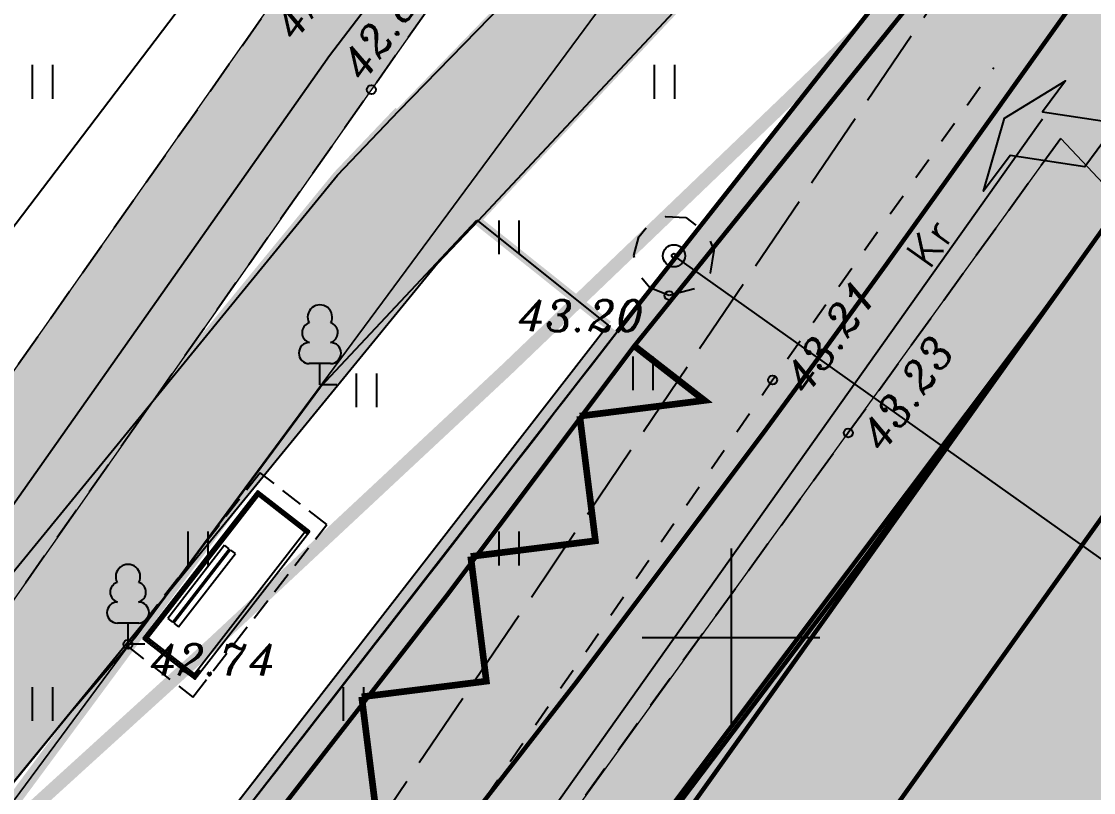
# Model space of a CAD drawing. Header units: metres. Extents: x 751 to 535790, y 161 to 6579518.
# Drawn here: x 535384.03 to 535408.16, y 6578846.51 to 6578863.86 of the extents above; entities that cross this region are included whole.
import ezdxf
from ezdxf.enums import TextEntityAlignment as Align

# ---------------------------------------------------------------- set-up
doc = ezdxf.new("R2010")
doc.units = ezdxf.units.M
for name, pattern in [('08136_Kogujatee$0$911', [2, 1, 1]), ('08136_Kogujatee$0$921', [4, 1, -3]), ('08136_Kogujatee$0$924', [4, 1, -3]), ('08136_Kogujatee$0$DASHED', [0.75, 0.5, -0.25]), ('08136_Kogujatee$0$DOT', [0.25, 0, -0.25]), ('13132-geo$0$ASFBET', [2.5, 1.5, -1]), ('13132-geo$0$KATASTRIPIIR', [0.02, 0.01, 0.01]), ('13132-geo$0$KRUUSKILL', [2, 1, -1]), ('13132-geo$0$LIIKLUSM', [0.02, 0.01, 0.01]), ('13132-geo$0$TEERADA', [4.5, 3.5, -1]), ('CENTERX2', [4, 2.5, -0.5, 0.5, -0.5])]:
    doc.linetypes.add(name, pattern=pattern)
doc.layers.get('0').update_dxf_attribs({"lineweight": 9})
for name, color, linetype, lineweight in [('-GEODEESIA', 7, 'Continuous', 9), ('-KOGUJATEE', 7, 'Continuous', 9), ('DP_KR-olemasolev', 36, 'Continuous', 9), ('DP_KV-raudtee', 44, 'CENTERX2', 9), ('DP_T-autoliiklus-LIKV', 254, 'Continuous', 9)]:
    doc.layers.add(name, color=color, linetype=linetype, lineweight=lineweight)
for name, color, linetype in [('08136_Kogujatee$0$K-T_bussipavoljon', 1, 'Continuous'), ('08136_Kogujatee$0$K-T_kate_sõidutee', 254, 'Continuous'), ('08136_Kogujatee$0$K-T_KM', 7, 'Continuous'), ('08136_Kogujatee$0$K-T_tee', 250, 'Continuous'), ('08136_Kogujatee$0$K-T_tee äärekivi', 250, 'Continuous'), ('13132-geo$0$HALJASTUS', 7, 'Continuous'), ('13132-geo$0$korgus', 7, 'Continuous'), ('13132-geo$0$LIIKLUS', 7, 'Continuous'), ('13132-geo$0$PIIR', 7, 'Continuous'), ('13132-geo$0$PUU', 7, 'Continuous'), ('13132-geo$0$SITRASS', 7, 'Continuous'), ('13132-geo$0$TEE', 7, 'Continuous'), ('13132-geo$0$vork', 7, 'Continuous'), ('SITRASS', 202, 'Continuous')]:
    doc.layers.add(name, color=color, linetype=linetype)
doc.layers.add('08136_Kogujatee$0$K-T_kate_kõnnitee', color=7, linetype='Continuous', true_color=0xffffcc)
doc.layers.add('DP_T-kergliiklus_olemasolev', color=7, linetype='Continuous', lineweight=9, true_color=0xffffcc)
doc.styles.add('13132-geo$0$italic', font='italic.shx')
doc.styles.add('13132-geo$0$romans', font='romans.shx', dxfattribs={"height": 0.7})
doc.linetypes.add('13132-geo$0$SI_KBL', pattern='A,8,-2,4,[132,mkm.shx,S=0.5,R=0,X=0,Y=0],4,-2', length=20)
doc.linetypes.add('SI_KBL', pattern='A,8,-2,4,[132,mkm.shx,S=0.5,R=0,X=0,Y=0],4,-2', length=20)

# ---------------------------------------------------------------- blocks, each defined once
blk = doc.blocks.new('13132-geo$0$VKORIS')
at = {"color": 0, "linetype": 'Continuous'}
for p, q in [((-1.423576730799099e-13, 4.000355117866842), (-1.423576730799099e-13, -4.000355117867127)), ((-4.000355117866984, 0), (4.000355117866984, 0))]:
    blk.add_line(p, q, dxfattribs=at)
blk = doc.blocks.new('13132-geo$0$LEHTP1')
at = {"color": 0, "linetype": 'Continuous'}
for p, q in [((0.4799999999999969, 0.9500000000000028), (-0.4799999999999969, 0.9500000000000028)), ((0, 0), (0, 0.9500000000000028)), ((0.759999999999998, 0), (0, 0))]:
    blk.add_line(p, q, dxfattribs=at)
for centre, radius, start, end in [((-1.159043897149495e-09, 3.040000000704437), 0.5539404293070371, 332.5798988982388, 207.4201001198836), ((-0.3401035476007657, 2.345156728438894), 0.4651468350642171, 109.021735500605, 253.1415399157752), ((0.3401687613242368, 2.345155491845819), 0.4651267432251846, 286.850816263692, 70.98590916530911), ((-0.4749867724854871, 1.424986772487407), 0.4750132276980434, 90.00160104940193, 269.3952966062637), ((0.4749867724854872, 1.424986772487407), 0.4750132276980431, 270.6047033937363, 89.99839895059807)]:
    blk.add_arc(centre, radius, start, end, dxfattribs=at)
blk = doc.blocks.new('13132-geo$0$LIIKLP')
at = {"color": 0, "linetype": 'Continuous'}
for radius in [0.5, 0.1]:
    blk.add_circle((0, 0), radius, dxfattribs=at)
blk = doc.blocks.new('13132-geo$0$HEIN')
at = {"color": 0, "linetype": 'Continuous'}
for p, q in [((-0.4550559781346237, 0.7611157096907846), (-0.4550559781346237, -0.7611157096907846)), ((0.4550559781346237, 0.7611157096907846), (0.4550559781346237, -0.7611157096907846))]:
    blk.add_line(p, q, dxfattribs=at)
blk = doc.blocks.new('13132-geo')
at = {"layer": '13132-geo$0$korgus', "linetype": 'Continuous', "ltscale": 0.5}
for centre in [(535391.906, 6578862.324), (535398.606, 6578857.691), (535400.935, 6578855.792), (535402.639, 6578854.601), (535386.429, 6578849.845)]:
    blk.add_circle(centre, 0.1, dxfattribs=at)
at = {"layer": '13132-geo$0$LIIKLUS', "linetype": '13132-geo$0$LIIKLUSM', "ltscale": 0.5}
blk.add_line((535398.716, 6578858.586), (535414.7130845948, 6578847.23036027), dxfattribs=at)
at = {"layer": '13132-geo$0$PIIR', "linetype": '13132-geo$0$KATASTRIPIIR', "lineweight": 0, "ltscale": 0.5, "flags": 128}
for points in [[(532578.52, 6577255.16), (532598.8200000001, 6577218.16), (533150.96, 6577538.17), (533539.46, 6577764.43), (533548.1, 6577769.46), (533555.02, 6577773.48), (533732.64, 6577876.68), (533814.89, 6577924.47), (533901.36, 6577974.71), (533987.84, 6578024.95), (534071.05, 6578073.3), (534072.04, 6578071.640000001), (534161.67, 6578123.42), (534245.29, 6578171.73), (534320.1, 6578214.95), (534326.95, 6578219.28), (534536.11, 6578340.71), (534541.46, 6578331.5), (534643.93, 6578390.96), (534799.24, 6578480.5), (534813.04, 6578456.16), (534900.8200000001, 6578505.94), (534945.38, 6578531.21), (534938.38, 6578544.41), (534981.47, 6578570.2), (535035.47, 6578600.49), (535064.34, 6578616.68), (535051.6, 6578638.9), (535116.8200000001, 6578675.75), (535203.59, 6578724.99), (535237.09, 6578745.4), (535262.28, 6578761.78), (535283.29, 6578776.02), (535306.5700000001, 6578793.07), (535332.9400000001, 6578813.49), (535351.11, 6578828.43), (535360.61, 6578814.9), (535433.13, 6578912.93), (535467.5700000001, 6578969.34), (535479, 6578983.11), (535513.98, 6579029.28), (535561.29, 6579092.49), (535630.21, 6579219.02), (535646.75, 6579264.23), (535656.62, 6579295.65), (535665.43, 6579327.15), (535677.58, 6579380.08), (535683, 6579412.43), (535693.2, 6579488.29), (535694.29, 6579496.41), (535651.63, 6579503.54), (535649.85, 6579493.9), (535649.27, 6579490.810000001), (535648.1, 6579477.82), (535641.8, 6579442.63), (535640.7, 6579431.48), (535638.52, 6579422.03), (535636.76, 6579414.4), (535632.03, 6579397.27), (535617.71, 6579332.52), (535608.21, 6579299.92), (535600.93, 6579275.88), (535598.75, 6579273.66), (535591.43, 6579262.16), (535585.25, 6579238.95), (535579.76, 6579218.36), (535567.03, 6579221.08), (535554.91, 6579180.93), (535561.04, 6579179.24), (535539.9, 6579139.71), (535522.83, 6579112.38), (535517.33, 6579115.59), (535509.41, 6579101.97), (535501.84, 6579088.75), (535486.83, 6579062.810000001), (535471.08, 6579035.5), (535454.4400000001, 6579010.96), (535446.09, 6579012.38), (535435.31, 6578993.75), (535416.12, 6578985.34), (535404.56, 6578937.92), (535379.09, 6578914.82), (535348.48, 6578883.94), (535342.36, 6578877.8), (535316.31, 6578855.51), (535236.86, 6578794.12), (535233.29, 6578791.43), (535207.5, 6578777.140000001), (535178.14, 6578760.87), (535156.25, 6578748.73), (535125.02, 6578731.4), (535102.13, 6578716.600000001), (535075.38, 6578701.36), (535028.34, 6578676.42), (535009.5700000001, 6578709.560000001), (535008.99, 6578709.23), (534938.5, 6578670.350000001), (534890.85, 6578643.32), (534875.77, 6578634.78), (534880, 6578627.36), (534684.5, 6578515.96), (534693.24, 6578500.93), (534632.5, 6578466.07), (534631.63, 6578459.560000001), (534515.83, 6578383.58), (534472.35, 6578358.66), (533785.18, 6577967.75), (533782.43, 6577966.18), (533556.42, 6577820.95), (533536.52, 6577809.47), (533532.1900000001, 6577806.97), (533173.58, 6577599.97), (533168.38, 6577596.97), (532991.84, 6577495.07), (532599.52, 6577267.350000001)], [(535731.43, 6579485.3), (535729.49, 6579479.78), (535708.24, 6579419.48), (535683, 6579412.43), (535677.58, 6579380.08), (535690.47, 6579363.76), (535630.21, 6579219.02), (535561.29, 6579092.49), (535513.98, 6579029.28), (535479, 6578983.11), (535467.5700000001, 6578969.34), (535433.13, 6578912.93), (535360.61, 6578814.9), (535242.98, 6578647.68), (535186.55, 6578567.350000001), (535185.17, 6578569.600000001), (535150.18, 6578519.58), (535154.25, 6578516.72), (535131.12, 6578483.04), (535080.35, 6578410.97), (534998.62, 6578298.33), (534986.47, 6578281.58), (534978.42, 6578287.45), (534848.14, 6578103.61), (534789.63, 6578021.05), (534799.84, 6578013.86), (534769.95, 6577971.77), (534659.8, 6577815.18), (534626.79, 6577769.36), (534540.6900000001, 6577650.32), (534455.0700000001, 6577532.32), (534418.45, 6577480.94), (534364.53, 6577405.28), (534277.65, 6577286.41), (534268.81, 6577274.32), (534188.6900000001, 6577165.4), (534141.75, 6577101.29), (534144.74, 6577100.84), (533888.67, 6576751.100000001), (533556.3, 6576293.640000001), (533520.05, 6576242.25), (533373.27, 6576040.57), (533365.58, 6576045.03), (533149.23, 6575741.41), (533155.72, 6575736.74), (533124.9, 6575691.640000001), (533122.81, 6575694.07), (533093.97, 6575667.4), (533075.67, 6575632.08), (533063.31, 6575612.9), (533112.93, 6575576.93), (533162.02, 6575646.640000001), (533163.13, 6575648.22), (533432.11, 6576030.36), (533574.97, 6576227.98), (533825.9400000001, 6576575.42), (533935.08, 6576727.75), (534036.84, 6576863.94), (534154.72, 6577026.810000001), (534192.15, 6577082.140000001), (534292.89, 6577221.5), (534382.11, 6577346.2), (534467.77, 6577464.59), (534565.66, 6577599.04), (534664.54, 6577736.42), (534757.77, 6577867.18), (534907.8200000001, 6578081.65), (534930.58, 6578065.73), (534962, 6578110.82), (534938.8, 6578126.12), (535035.14, 6578263.93), (535157.31, 6578434.68), (535215.25, 6578513.17), (535260.27, 6578577.19), (535258.03, 6578579.15), (535269.48, 6578595.71), (535386.38, 6578763.49), (535408.54, 6578738.69), (535436.4, 6578767.66), (535447.75, 6578820.57), (535458.1900000001, 6578850.100000001), (535467.46, 6578866.850000001), (535558.87, 6579005.600000001), (535618.47, 6579097.33), (535654.98, 6579166.51), (535675.34, 6579177.59), (535675.45, 6579194.38), (535688.75, 6579232.54), (535704.53, 6579267.76), (535715.83, 6579299.46), (535748.6, 6579391.34), (535756.45, 6579411.93), (535774.73, 6579465.34), (535777.54, 6579473.54)]]:
    blk.add_lwpolyline(points, close=True, dxfattribs=at)
at = {"layer": '13132-geo$0$SITRASS', "linetype": '13132-geo$0$SI_KBL', "ltscale": 0.5, "flags": 128}
for points in [[(535395.0538215046, 6578873.977270178), (535374.718302809, 6578847.225168774), (535351.5837836977, 6578815.211133853), (535336.2806935566, 6578794.640328963), (535311.0055780031, 6578758.271609868), (535288.0783975992, 6578724.957486355), (535253.3895776015, 6578675.129106629), (535219.1246598336, 6578626.140134887), (535193.7292934253, 6578590.131088927)], [(535171.7504357918, 6578550.345786586), (535177.912, 6578558.411), (535251.161, 6578662.242), (535294.203, 6578724.962), (535317.456, 6578758.326), (535342.11, 6578793.774), (535390.965, 6578863.093), (535397.4164704181, 6578871.567738983)], [(535407.010953886, 6578861.661908781), (535406.910989749, 6578861.521116106), (535394.3944638472, 6578843.88657143), (535382.3932339083, 6578826.959286356), (535375.4527635823, 6578817.170013061), (535365.2591740516, 6578802.791857501), (535351.379243937, 6578783.21259449), (535336.5678780867, 6578762.301744798), (535324.6021892712, 6578745.349317504), (535311.1967672012, 6578726.353077038), (535301.540927056, 6578712.666322452), (535285.8321828021, 6578690.399803775), (535276.1763624059, 6578676.713035258), (535260.4981759806, 6578654.424995583), (535253.5965065148, 6578644.608328196), (535237.4964092833, 6578621.70010501), (535228.3144521733, 6578608.596988448), (535216.8370057857, 6578592.218092745), (535203.0640755033, 6578572.563414131), (535191.586635097, 6578556.184514238), (535182.404682772, 6578543.081394322), (535181.3886722432, 6578541.630303204)]]:
    blk.add_lwpolyline(points, dxfattribs=at)
at = {"layer": '13132-geo$0$TEE', "linetype": '13132-geo$0$ASFBET', "ltscale": 0.5, "flags": 128}
for points in [[(535395.8834247107, 6578873.131205072), (535389.593, 6578864.156), (535379.959, 6578850.446), (535374.703, 6578842.819), (535369.21, 6578835.093), (535363.557, 6578826.702), (535362.774, 6578825.276), (535362.296, 6578823.993), (535361.683, 6578821.689), (535361.674, 6578820.744), (535361.729, 6578820.513), (535361.823, 6578820.209), (535363.182, 6578816.563), (535363.385, 6578815.788), (535363.471, 6578814.85), (535363.301, 6578814.145), (535363.149, 6578813.837), (535356.602, 6578804.268), (535350.099, 6578794.948), (535348.701, 6578792.019), (535348.638, 6578790.435), (535348.917, 6578788.998), (535349.202, 6578788.168), (535350.18, 6578786.858), (535350.944, 6578786.279), (535352.355, 6578785.375)], [(535353.555, 6578787.114), (535352.146, 6578788.14), (535351.09, 6578789.335), (535350.841, 6578790.284), (535350.906, 6578791.671), (535351.517, 6578792.878), (535358.263, 6578802.956), (535365.215, 6578812.845), (535365.825, 6578814.174), (535366.1410000001, 6578815.22), (535365.937, 6578816.769), (535364.49, 6578820.298), (535364.326, 6578821.648), (535364.838, 6578823.406), (535371.582, 6578833.275), (535376.89, 6578840.867), (535382.449, 6578848.851), (535391.906, 6578862.324), (535397.9891610278, 6578870.983684416)], [(535407.4203494043, 6578861.226896728), (535402.639, 6578854.601), (535392.5, 6578840.616), (535387.152, 6578833.178), (535374.446, 6578815.907), (535353.555, 6578787.114)], [(535398.606, 6578857.691), (535398.1721159029, 6578857.866753804), (535397.9035583055, 6578858.194766702), (535397.8142874051, 6578858.592276709), (535397.9216559611, 6578859.012781617), (535398.1639586911, 6578859.299004484), (535398.5318519109, 6578859.468731263), (535398.9805758909, 6578859.44804675), (535399.4663604965, 6578859.086084119), (535399.6098248684, 6578858.705172587), (535399.5278568575, 6578858.193554534), (535399.250392482, 6578857.85967385), (535398.606, 6578857.691)]]:
    blk.add_lwpolyline(points, dxfattribs=at)
at = {"layer": '13132-geo$0$TEE', "linetype": '13132-geo$0$TEERADA', "ltscale": 0.5, "flags": 128}
blk.add_lwpolyline([(535383.748, 6578831.747), (535389.887, 6578842.61), (535404.5542577772, 6578864.272324312)], dxfattribs=at)
at = {"layer": '13132-geo$0$TEE', "linetype": '13132-geo$0$KRUUSKILL', "ltscale": 0.5, "flags": 128}
blk.add_lwpolyline([(535352.146, 6578788.14), (535373.043, 6578816.556), (535383.748, 6578831.747), (535391.167, 6578841.585), (535400.935, 6578855.792), (535405.916785953, 6578862.824540559)], dxfattribs=at)
at = {"layer": '13132-geo$0$HALJASTUS', "ltscale": 0.5, "xscale": 0.5, "yscale": 0.5, "zscale": 0.5}
for p in [(535384.500000001, 6578862.499999999), (535398.5000000013, 6578862.5), (535395.0000000013, 6578858.999999998), (535398.0147569301, 6578855.940784088), (535391.793241398, 6578855.558602256), (535388.0000000017, 6578852), (535395.0000000013, 6578851.999999997), (535384.5000000013, 6578848.499999998), (535391.500000001, 6578848.499999999)]:
    blk.add_blockref('13132-geo$0$HEIN', p, dxfattribs=at)
at = {"layer": '13132-geo$0$LIIKLUS', "ltscale": 0.5, "xscale": 0.5, "yscale": 0.5, "zscale": 0.5}
blk.add_blockref('13132-geo$0$LIIKLP', (535398.716, 6578858.586), dxfattribs=at)
at = {"layer": '13132-geo$0$PUU', "linetype": 'Continuous', "ltscale": 0.5, "xscale": 0.5, "yscale": 0.5, "zscale": 0.5}
for p in [(535390.748, 6578855.684), (535386.429, 6578849.845)]:
    blk.add_blockref('13132-geo$0$LEHTP1', p, dxfattribs=at)
at = {"layer": '13132-geo$0$vork', "ltscale": 0.5, "xscale": 0.5, "yscale": 0.5, "zscale": 0.5}
blk.add_blockref('13132-geo$0$VKORIS', (535400, 6578850), dxfattribs=at)
at = {"layer": '13132-geo$0$korgus', "linetype": 'Continuous', "ltscale": 0.5, "style": '13132-geo$0$italic'}
for s, rotation, p in [(' 42.83', 54.97465561024951, (535389.3502470743, 6578863.394106316)), (' 42.88', 54.91314287729134, (535390.8842343997, 6578862.476776049)), (' 43.21', 54.68659995228377, (535400.8580328083, 6578855.426076552)), (' 43.23', 54.73913164657095, (535402.5720674588, 6578854.136701667))]:
    blk.add_text(s, height=0.7, rotation=rotation, dxfattribs=at).set_placement(p, align=Align.TOP_LEFT)
for s, p in [(' 43.20', (535394.71268649, 6578857.589447883)), (' 42.74', (535386.429, 6578849.845))]:
    blk.add_text(s, height=0.7, dxfattribs=at).set_placement(p, align=Align.TOP_LEFT)
at = {"layer": '13132-geo$0$TEE', "linetype": 'Continuous', "ltscale": 0.5, "style": '13132-geo$0$romans'}
blk.add_text('Kr', height=0.7, rotation=54.18520178729167, dxfattribs=at).set_placement((535404.4780252654, 6578858.870282928), align=Align.MIDDLE_CENTER)
blk = doc.blocks.new('08136_Kogujatee$0$t952')
at = {"layer": '08136_Kogujatee$0$K-T_KM'}
blk.add_hatch(color=256, dxfattribs=at).paths.add_polyline_path([(0.148118811005574, 0), (-0.1518811890264402, 0), (-0.1518811890118883, 4.19999999999709), (1.348118811017216, 5.000000000014552), (1.348118811017216, 5.999999999970896), (1.948118811037588, 4.400000000037835), (1.348118811031767, 2.900000000052387), (1.348118811031767, 3.776000000027125), (0.148118811005574, 3.136000000013155)])
at = {"layer": '08136_Kogujatee$0$K-T_KM', "flags": 128}
blk.add_lwpolyline([(0.148118811005574, 0), (-0.1518811890264402, 0), (-0.1518811890118883, 4.19999999999709), (1.348118811017216, 5.000000000014552), (1.348118811017216, 5.999999999970896), (1.948118811037588, 4.400000000037835), (1.348118811031767, 2.900000000052387), (1.348118811031767, 3.776000000027125), (0.148118811005574, 3.136000000013155), (0.148118811005574, 0)], close=True, dxfattribs=at)
blk = doc.blocks.new('08136_Kogujatee$0$A$C43B3112B')
at = {"layer": '08136_Kogujatee$0$K-T_KM', "color": 2, "const_width": 0.15}
for points in [[(0.07499997778359102, 0.1060466142007499), (0.07499997778359102, 2.10604661420075), (2.074999977776315, 0.1060466142007499)], [(2.074999977776315, 0.1060466142007499), (2.074999977776315, 0.1060466142007499), (4.074999977783591, 2.106046614193474), (6.074999977776315, 0.1060466141934739)], [(6.074999977776315, 0.1060466141934739), (6.074999977776315, 0.1060466141934739), (8.074999977783591, 2.106046614193474), (10.07499997776904, 0.1060466141934739)], [(10.07499997776176, 0.106046614186198), (12.07499997775449, 2.106046614186198), (14.07499997776176, 0.106046614186198), (16.07499997776904, 2.106046614186198), (18.07499997775449, 0.106046614186198), (20.07499997776176, 2.106046614193474), (20.07499997776176, 0.1060466141934739)]]:
    blk.add_lwpolyline(points, dxfattribs=at)
blk = doc.blocks.new('*X158')
at = {"color": 0}
for p, q in [((60195.09725150993, 52073.26876280124), (60195.13299959498, 52073.30451088629)), ((60195.13299959499, 52073.3045108863), (60195.17299959501, 52073.34451088632))]:
    blk.add_line(p, q, dxfattribs=at)
blk = doc.blocks.new('*X159')
at = {"color": 0}
for p, q in [((60195.09299959497, 52073.31754389487), (60195.12421850133, 52073.34876280124)), ((60195.09299959497, 52073.32638272964), (60195.11537966657, 52073.34876280124)), ((60195.09299959497, 52073.3352215644), (60195.10654083181, 52073.34876280124)), ((60195.09299959497, 52073.34406039916), (60195.09770199704, 52073.34876280124)), ((60195.09299959497, 52073.30870506011), (60195.13299959498, 52073.34870506012)), ((60195.09299959497, 52073.29986622534), (60195.13299959498, 52073.33986622535)), ((60195.09299959497, 52073.29102739058), (60195.13299959498, 52073.33102739059)), ((60195.09299959497, 52073.28218855582), (60195.13299959498, 52073.32218855582)), ((60195.09299959498, 52073.27334972105), (60195.13299959498, 52073.31334972106)), ((60195.09725150993, 52073.26876280124), (60195.13299959498, 52073.30451088629)), ((60195.10609034469, 52073.26876280124), (60195.13299959498, 52073.29567205153)), ((60195.11492917945, 52073.26876280124), (60195.13299959498, 52073.28683321676)), ((60195.12376801421, 52073.26876280124), (60195.13299959498, 52073.277994382)), ((60195.13260684898, 52073.26876280123), (60195.13299959498, 52073.26915554723)), ((60195.13299959499, 52073.31334972107), (60195.16841267516, 52073.34876280123)), ((60195.13299959499, 52073.32218855584), (60195.15957384039, 52073.34876280124)), ((60195.13299959499, 52073.3310273906), (60195.15073500563, 52073.34876280124)), ((60195.13299959499, 52073.33986622537), (60195.14189617086, 52073.34876280124)), ((60195.13299959499, 52073.34870506013), (60195.1330573361, 52073.34876280124)), ((60195.13299959499, 52073.3045108863), (60195.17299959499, 52073.34451088631)), ((60195.13299959499, 52073.29567205154), (60195.172999595, 52073.33567205154)), ((60195.13299959499, 52073.28683321677), (60195.172999595, 52073.32683321678)), ((60195.13299959499, 52073.27799438201), (60195.172999595, 52073.31799438202)), ((60195.13299959499, 52073.26915554724), (60195.172999595, 52073.30915554726)), ((60195.14144568375, 52073.26876280124), (60195.172999595, 52073.30031671249)), ((60195.15028451852, 52073.26876280124), (60195.172999595, 52073.29147787773)), ((60195.15912335328, 52073.26876280124), (60195.172999595, 52073.28263904296)), ((60195.16796218805, 52073.26876280124), (60195.172999595, 52073.2738002082))]:
    blk.add_line(p, q, dxfattribs=at)
blk = doc.blocks.new('*X160')
at = {"color": 0}
for p, q in [((60195.09299959498, 52074.72291862249), (60195.12973700416, 52074.75965603167)), ((60195.09299959498, 52074.73175745725), (60195.1208981694, 52074.75965603167)), ((60195.09299959497, 52074.74059629202), (60195.11205933463, 52074.75965603167)), ((60195.09299959497, 52074.74943512677), (60195.10322049987, 52074.75965603167)), ((60195.09299959497, 52074.75827396154), (60195.09438166511, 52074.75965603167)), ((60195.09299959498, 52074.71407978772), (60195.13299959498, 52074.75407978772)), ((60195.09299959498, 52074.70524095296), (60195.13299959498, 52074.74524095296)), ((60195.09299959498, 52074.6964021182), (60195.13299959498, 52074.73640211819)), ((60195.09299959498, 52074.68756328343), (60195.13299959498, 52074.72756328343)), ((60195.09393117799, 52074.67965603167), (60195.13299959498, 52074.71872444866)), ((60195.10277001275, 52074.67965603167), (60195.13299959498, 52074.7098856139)), ((60195.11160884751, 52074.67965603167), (60195.13299959498, 52074.70104677913)), ((60195.12044768227, 52074.67965603167), (60195.13299959498, 52074.69220794438)), ((60195.12928651704, 52074.67965603167), (60195.13299959498, 52074.6833691096)), ((60195.13299959499, 52074.72756328344), (60195.16509234322, 52074.75965603167)), ((60195.13299959499, 52074.7364021182), (60195.15625350846, 52074.75965603167)), ((60195.13299959499, 52074.74524095297), (60195.14741467369, 52074.75965603167)), ((60195.13299959499, 52074.75407978773), (60195.13857583892, 52074.75965603167)), ((60195.13299959499, 52074.71872444867), (60195.172999595, 52074.75872444869)), ((60195.13299959499, 52074.70988561391), (60195.17299959499, 52074.74988561392)), ((60195.13299959499, 52074.70104677914), (60195.17299959499, 52074.74104677916)), ((60195.13299959499, 52074.69220794438), (60195.17299959499, 52074.73220794439)), ((60195.13299959499, 52074.68336910961), (60195.17299959499, 52074.72336910962)), ((60195.13812535181, 52074.67965603167), (60195.17299959499, 52074.71453027485)), ((60195.14696418658, 52074.67965603167), (60195.17299959499, 52074.70569144009)), ((60195.15580302134, 52074.67965603167), (60195.17299959499, 52074.69685260532)), ((60195.1646418561, 52074.67965603167), (60195.17299959499, 52074.68801377056))]:
    blk.add_line(p, q, dxfattribs=at)
blk = doc.blocks.new('*X161')
at = {"color": 0}
for p, q in [((60195.09299959498, 52071.92984683681), (60195.12620416593, 52071.96305140776)), ((60195.09299959498, 52071.93868567157), (60195.11736533116, 52071.96305140776)), ((60195.09299959498, 52071.94752450634), (60195.1085264964, 52071.96305140776)), ((60195.09299959498, 52071.9563633411), (60195.09968766163, 52071.96305140776)), ((60195.09299959498, 52071.92100800204), (60195.13299959499, 52071.96100800204)), ((60195.09299959498, 52071.91216916728), (60195.13299959499, 52071.95216916728)), ((60195.09299959498, 52071.90333033251), (60195.13299959499, 52071.94333033251)), ((60195.09299959498, 52071.89449149775), (60195.13299959499, 52071.93449149775)), ((60195.09299959498, 52071.88565266298), (60195.13299959499, 52071.92565266298)), ((60195.09923717453, 52071.88305140776), (60195.13923717452, 52071.92305140776)), ((60195.1080760093, 52071.88305140776), (60195.14807600929, 52071.92305140776)), ((60195.11691484406, 52071.88305140776), (60195.15691484405, 52071.92305140776)), ((60195.12575367883, 52071.88305140776), (60195.16575367882, 52071.92305140776)), ((60195.13459251359, 52071.88305140777), (60195.17299959499, 52071.92145848917)), ((60195.14343134836, 52071.88305140777), (60195.17299959499, 52071.9126196544)), ((60195.15227018312, 52071.88305140777), (60195.17299959499, 52071.90378081964)), ((60195.16110901789, 52071.88305140777), (60195.17299959499, 52071.89494198487)), ((60195.16994785266, 52071.88305140777), (60195.17299959499, 52071.88610315011)), ((60196.49299959499, 52071.95982744826), (60196.49622355447, 52071.96305140774)), ((60196.49299959499, 52071.9509886135), (60196.50506238923, 52071.96305140774)), ((60196.49299959499, 52071.94214977873), (60196.513901224, 52071.96305140774)), ((60196.49299959499, 52071.93331094397), (60196.52274005876, 52071.96305140774)), ((60196.49299959499, 52071.9244721092), (60196.53157889353, 52071.96305140774)), ((60196.49299959499, 52071.91563327443), (60196.5004177283, 52071.92305140776)), ((60196.49299959498, 52071.90679443967), (60196.50925656307, 52071.92305140776)), ((60196.49299959498, 52071.8979556049), (60196.51809539783, 52071.92305140776)), ((60196.49299959498, 52071.88911677014), (60196.5269342326, 52071.92305140776)), ((60196.49577306736, 52071.88305140776), (60196.57299959497, 52071.96027793537)), ((60196.5004177283, 52071.92305140776), (60196.53299959497, 52071.95563327443)), ((60196.50461190213, 52071.88305140776), (60196.57299959497, 52071.9514391006)), ((60196.50925656307, 52071.92305140776), (60196.53299959497, 52071.94679443966)), ((60196.51345073689, 52071.88305140776), (60196.57299959497, 52071.94260026584)), ((60196.51809539783, 52071.92305140776), (60196.53299959497, 52071.9379556049)), ((60196.52228957166, 52071.88305140776), (60196.57299959497, 52071.93376143107)), ((60196.5269342326, 52071.92305140776), (60196.53299959498, 52071.92911677013)), ((60196.53112840642, 52071.88305140776), (60196.57299959497, 52071.92492259631)), ((60196.53299959498, 52071.95563327443), (60196.54041772828, 52071.96305140774)), ((60196.53299959498, 52071.94679443967), (60196.54925656305, 52071.96305140774)), ((60196.53299959498, 52071.9379556049), (60196.55809539781, 52071.96305140774)), ((60196.53299959497, 52071.92911677013), (60196.56693423258, 52071.96305140774)), ((60196.53996724119, 52071.88305140776), (60196.57299959497, 52071.91608376154)), ((60196.54880607595, 52071.88305140776), (60196.57299959497, 52071.90724492678)), ((60196.55764491072, 52071.88305140776), (60196.57299959497, 52071.89840609201)), ((60196.56648374548, 52071.88305140776), (60196.57299959497, 52071.88956725725))]:
    blk.add_line(p, q, dxfattribs=at)
blk = doc.blocks.new('*X162')
at = {"color": 0}
for p, q in [((60195.09299959498, 52076.02222733292), (60195.16982366983, 52076.09905140777)), ((60195.09299959498, 52076.03106616768), (60195.16098483506, 52076.09905140777)), ((60195.09299959498, 52076.03990500245), (60195.1521460003, 52076.09905140777)), ((60195.09299959498, 52076.04874383721), (60195.14330716553, 52076.09905140777)), ((60195.09299959498, 52076.05758267198), (60195.13446833077, 52076.09905140777)), ((60195.09299959498, 52076.06642150674), (60195.125629496, 52076.09905140777)), ((60195.09299959498, 52076.07526034151), (60195.11679066124, 52076.09905140777)), ((60195.09299959498, 52076.08409917627), (60195.10795182647, 52076.09905140776)), ((60195.09299959498, 52076.09293801104), (60195.09911299171, 52076.09905140776)), ((60195.13866250459, 52076.05905140777), (60195.17299959499, 52076.09338849816)), ((60195.14750133936, 52076.05905140777), (60195.17299959499, 52076.0845496634)), ((60195.15634017412, 52076.05905140777), (60195.17299959499, 52076.07571082863)), ((60196.49299959499, 52076.09640211821), (60196.49564888454, 52076.09905140776)), ((60196.49299959499, 52076.08756328344), (60196.50448771931, 52076.09905140776)), ((60196.49299959499, 52076.07872444867), (60196.51332655407, 52076.09905140776)), ((60196.49299959499, 52076.06988561391), (60196.52216538884, 52076.09905140776)), ((60196.49299959499, 52076.06104677914), (60196.5310042236, 52076.09905140776)), ((60196.49984305838, 52076.05905140777), (60196.53984305837, 52076.09905140776)), ((60196.50868189314, 52076.05905140777), (60196.54868189313, 52076.09905140776)), ((60196.51752072791, 52076.05905140777), (60196.5575207279, 52076.09905140776)), ((60196.52635956267, 52076.05905140777), (60196.56635956267, 52076.09905140776)), ((60196.53299959499, 52076.05685260532), (60196.572999595, 52076.09685260533)), ((60196.53299959499, 52076.04801377056), (60196.572999595, 52076.08801377056)), ((60196.53299959499, 52076.03917493579), (60196.57299959499, 52076.0791749358)), ((60196.53299959499, 52076.03033610102), (60196.57299959499, 52076.07033610103)), ((60195.09866250458, 52076.01905140776), (60195.13299959498, 52076.05338849816)), ((60195.10750133935, 52076.01905140776), (60195.13299959498, 52076.04454966339)), ((60195.11634017411, 52076.01905140776), (60195.13299959498, 52076.03571082863)), ((60195.12517900888, 52076.01905140776), (60195.13299959498, 52076.02687199386)), ((60195.13299959498, 52076.02687199386), (60195.16517900889, 52076.05905140776)), ((60195.13299959498, 52076.03571082863), (60195.15634017412, 52076.05905140776)), ((60195.13299959498, 52076.04454966339), (60195.14750133936, 52076.05905140776)), ((60195.13299959498, 52076.05338849816), (60195.13866250459, 52076.05905140776)), ((60195.13401784364, 52076.01905140776), (60195.17299959499, 52076.05803315911)), ((60195.14285667841, 52076.01905140776), (60195.17299959499, 52076.04919432435)), ((60195.15169551317, 52076.01905140776), (60195.17299959499, 52076.04035548957)), ((60195.16053434794, 52076.01905140776), (60195.17299959499, 52076.03151665481)), ((60195.16517900889, 52076.05905140777), (60195.17299959499, 52076.06687199387)), ((60195.1693731827, 52076.01905140776), (60195.17299959499, 52076.02267782004)), ((60196.49299959499, 52076.05220794439), (60196.49984305837, 52076.05905140776)), ((60196.492999595, 52076.04336910963), (60196.50868189314, 52076.05905140776)), ((60196.492999595, 52076.03453027486), (60196.5175207279, 52076.05905140776)), ((60196.492999595, 52076.0256914401), (60196.52635956267, 52076.05905140776)), ((60196.49519839745, 52076.01905140778), (60196.53299959498, 52076.05685260532)), ((60196.50403723221, 52076.01905140778), (60196.53299959498, 52076.04801377055)), ((60196.51287606698, 52076.01905140778), (60196.53299959498, 52076.03917493579)), ((60196.52171490174, 52076.01905140778), (60196.53299959498, 52076.03033610102)), ((60196.53055373651, 52076.01905140778), (60196.53299959498, 52076.02149726626)), ((60196.53299959499, 52076.02149726626), (60196.57299959499, 52076.06149726627)), ((60196.53939257126, 52076.01905140777), (60196.57299959499, 52076.05265843149)), ((60196.54823140603, 52076.01905140777), (60196.57299959499, 52076.04381959673)), ((60196.55707024079, 52076.01905140777), (60196.57299959499, 52076.03498076196)), ((60196.56590907556, 52076.01905140777), (60196.57299959499, 52076.0261419272))]:
    blk.add_line(p, q, dxfattribs=at)
blk = doc.blocks.new('08136_Kogujatee$0$bussipaviljon2')
at = {"layer": '08136_Kogujatee$0$K-T_bussipavoljon', "linetype": '08136_Kogujatee$0$DASHED'}
for p, q in [((-0.3499999999912689, 0.9500000000043656), (-0.3500000000058208, -0.9499999999970896)), ((4.56600000000617, 0.9499999999970896), (-0.3499999999767169, 0.9500000000043656)), ((4.56600000000617, -0.9500000000043656), (4.56600000000617, 0.9499999999970896)), ((-0.3500000000058208, -0.9499999999970896), (4.566000000020722, -0.9499999999970896))]:
    blk.add_line(p, q, dxfattribs=at)
at = {"layer": '08136_Kogujatee$0$K-T_bussipavoljon'}
for p, q in [((0, 0.7400000000052387), (0, -0.7400000000052387)), ((4.216000000014901, 0.7400000000052387), (0, 0.7400000000052387)), ((0.08000000001629815, 0.7399999999979627), (0.0799999999726424, -0.7400000000052387)), ((1.385711393479141, 0.6599999999816646), (1.385711393493693, 0.7400000000052387)), ((1.465711393480888, 0.6599999999889405), (1.465711393466336, 0.7399999999979627)), ((2.79660462391621, 0.7400000000052387), (2.796604623930762, 0.6599999999962165)), ((2.876604623917956, 0.7399999999979627), (2.876604623917956, 0.6599999999962165)), ((4.136000000027707, -0.7400000000125146), (4.136000000027707, 0.7399999999906868)), ((4.216000000014901, -0.7400000000052387), (4.216000000014901, 0.7400000000052387)), ((4.216000000014901, 0.6599999999816646), (1.455191522836685e-11, 0.6599999999743886)), ((4.176000000006752, 0.6999999999970896), (0.03999999999359716, 0.6999999999898137)), ((0.03999999999359716, 0.6999999999898137), (0.03999999999359716, -0.6999999999898137)), ((2.789110328623792, 0.5810691271035466), (0.702747664108756, 0.5810691271108226)), ((0.702747664108756, 0.5810691271108226), (0.7027476641233079, 0.4458144089148846)), ((2.789110328652896, 0.4458144089221605), (2.789110328623792, 0.573451332624245)), ((4.176000000006752, -0.7000000000043656), (4.176000000006752, 0.6999999999970896)), ((0.7027476641233079, 0.4458144089148846), (2.789110328652896, 0.4458144089221605)), ((2.789110328623792, 0.4083472973288735), (0.702747664108756, 0.4083472973288735)), ((0.702747664108756, 0.4083472973288735), (0.702747664108756, 0.2730925791402115)), ((0.702747664108756, 0.2730925791402115), (2.789110328623792, 0.2730925791329355)), ((2.789110328623792, 0.2730925791329355), (2.789110328623792, 0.4007295028495719)), ((0, -0.6599999999889405), (4.216000000014901, -0.6600000000180444)), ((0.03999999999359716, -0.6999999999898137), (0.07999999998719431, -0.6999999999898137)), ((4.136000000027707, -0.7000000000043656), (4.176000000006752, -0.7000000000043656)), ((0, -0.7400000000052387), (4.216000000014901, -0.7400000000052387))]:
    blk.add_line(p, q, dxfattribs=at)
at = {"layer": '08136_Kogujatee$0$K-T_bussipavoljon', "rotation": 270}
for name in ['*X161', '*X159', '*X158', '*X160', '*X162']:
    blk.add_blockref(name, (-52071.88305143284, 60195.8329995733), dxfattribs=at)
blk = doc.blocks.new('08136_Kogujatee')
at = {"layer": '08136_Kogujatee$0$K-T_kate_kõnnitee'}
h = blk.add_hatch(color=256, dxfattribs=at)
edge = h.paths.add_edge_path()
edge.add_arc((534718.5659650305, 6579581.373730297), 972.5000050577852, 324.4308195549556, 332.13383323862973, ccw=False)
edge.add_line((535509.6108594221, 6579015.684562207), (535490.7639624118, 6578989.329556193))
edge.add_arc((535570.0698363066, 6578932.616765513), 97.49749874201764, 144.430886215707, 144.4979692596743)
edge.add_line((535490.697616315, 6578989.23666444), (535468.7890296686, 6578958.524336132))
edge.add_arc((535548.1632046307, 6578901.902910518), 97.49997686902165, 144.4979060556207, 145.9565116437828)
edge.add_line((535467.3734662436, 6578956.485542012), (535445.1419961178, 6578923.579940827))
edge.add_arc((535277.347880552, 6579036.943900385), 202.5000062844912, 323.5069461509718, 325.9565108937097, ccw=False)
edge.add_line((535440.1435014183, 6578916.512017679), (535411.3204249769, 6578877.549991699))
edge.add_line((535411.3204249769, 6578877.549991699), (535394.3100742705, 6578859.373915442))
edge.add_line((535394.3100742705, 6578859.373915442), (535393.3931326288, 6578858.411571723))
edge.add_line((535393.3931326288, 6578858.411571723), (535381.1216370236, 6578843.412237341))
edge.add_arc((535301.4022481309, 6578908.633545766), 103.0000001850131, 315.91290697139635, 320.71216289941515, ccw=False)
edge.add_line((535375.3854021278, 6578836.971191891), (535373.2487011284, 6578832.514183748))
edge.add_arc((535346.1967072728, 6578845.482978157), 29.99999999987448, 321.29425989199507, 334.38682272542894, ccw=False)
edge.add_line((535369.6077402, 6578826.723352967), (535369.809622486, 6578826.975291522))
edge.add_arc((535328.4501309741, 6578860.117296008), 52.99999999517279, 310.82567315537676, 321.2942599103932, ccw=False)
edge.add_line((535363.0993968493, 6578820.012079717), (535343.587502088, 6578803.15460101))
edge.add_arc((535347.2859112106, 6578799.78981722), 4.999999999708477, 137.7043189549149, 217.3908404065759)
edge.add_line((535343.3133526676, 6578796.753573055), (535343.7276677114, 6578796.211491893))
edge.add_line((535343.7276677114, 6578796.211491893), (535341.7636787577, 6578793.840819933))
edge.add_line((535341.7636787577, 6578793.840819933), (535340.9298175421, 6578794.931826557))
edge.add_arc((535347.2859112105, 6578799.78981722), 7.999999999924841, 136.262494436591, 217.3908404071362, ccw=False)
edge.add_line((535341.5057932707, 6578805.320661332), (535361.1381176481, 6578822.282186299))
edge.add_arc((535328.4501309698, 6578860.11729601), 49.99999999973188, 310.8256731566573, 321.294259911718)
edge.add_line((535367.4685191927, 6578828.85125404), (535369.4193776741, 6578831.285823585))
edge.add_arc((535301.4022481424, 6578908.633545777), 103.0000001848066, 305.2695333869108, 311.3273708185238, ccw=False)
edge.add_line((535360.8768757011, 6578824.539736761), (535342.6505357778, 6578811.649312815))
edge.add_arc((535352.4667362286, 6578797.769752385), 16.99999967672126, 125.2695333456858, 182.2752644334017)
edge.add_line((535335.4801388825, 6578797.094845266), (535335.5339438063, 6578795.74066218))
edge.add_arc((535312.5520718269, 6578794.827552237), 23.00000455320163, -21.980362094723773, 2.2752647164841164, ccw=False)
edge.add_line((535333.8802565355, 6578786.218908529), (535333.3542474511, 6578784.915704187))
edge.add_arc((535331.9584370253, 6578792.919007065), 8.12410879407262, 257.15538968756243, 279.89312519734256, ccw=False)
edge.add_line((535330.1523852587, 6578784.998191405), (535331.0983199504, 6578787.341774877))
edge.add_arc((535312.5520763026, 6578794.827551459), 20.0000001119163, 338.0196351723201, 362.2752619844837)
edge.add_line((535332.5363089999, 6578795.621559), (535332.4825039998, 6578796.975744008))
edge.add_arc((535352.4667361395, 6578797.769752429), 19.99999958959949, 125.2695334801873, 182.2752645672173, ccw=False)
edge.add_line((535340.918265, 6578814.098647), (535359.1446049985, 6578826.989070999))
edge.add_arc((535301.4022484557, 6578908.633545432), 99.99999972265007, 305.269533354269, 320.7121628574015)
edge.add_line((535378.799713, 6578845.311887), (535391.1429940005, 6578860.398964001))
edge.add_line((535391.1429940005, 6578860.398964001), (535392.5234453876, 6578861.847768004))
edge.add_line((535392.5234453876, 6578861.847768004), (535404.526836192, 6578874.164044285))
edge.add_arc((535333.0649800623, 6578944.115478284), 99.99999999976191, 315.6119475944307, 323.5069430763947)
edge.add_line((535413.457873569, 6578884.642941146), (535438.1336790001, 6578917.998830999))
edge.add_arc((535277.3478768207, 6579036.943903032), 200.000010858203, 323.5069461768179, 325.9565109194742)
edge.add_line((535443.070464, 6578924.979496), (535465.3019339998, 6578957.885097))
edge.add_arc((535548.163208433, 6578901.902907864), 99.99998150555854, 144.4979060139784, 145.9565116020576, ccw=False)
edge.add_line((535466.7537940001, 6578959.976168), (535488.6623789951, 6578990.688493993))
edge.add_arc((535570.0718465463, 6578932.615329865), 99.9999689938639, 144.4308854264254, 144.4979684705605, ccw=False)
edge.add_line((535488.730428, 6578990.78377), (535507.5773249998, 6579017.138776))
edge.add_arc((534718.5659650306, 6579581.373730299), 970.0000050586647, 324.4308195548775, 332.1338332432303)
edge.add_line((535576.0865050699, 6579127.988096181), (535578.2966095057, 6579126.819576441))
at = {"layer": '08136_Kogujatee$0$K-T_kate_sõidutee'}
h = blk.add_hatch(color=256, dxfattribs=at)
edge = h.paths.add_edge_path()
edge.add_line((535370.0448804717, 6578810.528743024), (535371.6423913616, 6578825.449732505))
edge.add_arc((535081.6000916472, 6579089.895776206), 392.4999944620191, 317.6430078837084, 318.2431554283019)
edge.add_arc((535060.494286522, 6579108.367359484), 420.546082722294, 318.2808204688617, 320.3894213938933)
edge.add_arc((533142.7063072015, 6580599.563510147), 2849.696239585575, 321.8755366425883, 322.2993752476395)
edge.add_arc((512763.6908635301, 6596729.542200442), 28839.53272529283, 321.7037164578674, 321.8232271450729)
edge.add_line((535434.6645641797, 6578904.122169551), (535460.9775604323, 6578941.079103378))
edge.add_line((535460.9775604323, 6578941.079103378), (535471.363612901, 6578933.694830174))
edge.add_line((535471.363612901, 6578933.694830174), (535365.6815960862, 6578784.854444955))
edge.add_line((535365.6815960862, 6578784.854444955), (535256.240097, 6578630.719282))
edge.add_arc((543409.9318661749, 6572841.305527813), 10000.0000541943, 144.6238811963436, 144.9696062102972)
edge.add_line((535221.4551920001, 6578581.414485), (534988.193878, 6578248.658642))
edge.add_line((534988.193878, 6578248.658642), (534867.5938779997, 6578076.421499999))
edge.add_arc((510292.9154656071, 6595283.547447665), 30000.00004085556, 324.91842917102656, 325.00038974859, ccw=False)
edge.add_arc((534787.1963603151, 6577951.135476815), 105.9998450635836, 58.26315350141977, 64.24824097097914)
edge.add_arc((510292.9154397322, 6595283.547525962), 29989.00010692973, 324.9160950286598, 325.0003895078276)
edge.add_line((534858.5831185647, 6578082.730716676), (534939.4443938583, 6578198.091035163))
edge.add_line((534939.4443938583, 6578198.091035163), (535036.4169266555, 6578336.613992944))
edge.add_line((535036.4169266555, 6578336.613992944), (535233.9299533729, 6578618.373589928))
edge.add_arc((543431.4140255006, 6572871.950455716), 10011.00014734787, 144.4979013804427, 144.9696061841899, ccw=False)
edge.add_line((535281.5163895555, 6578685.666347795), (535368.3935965688, 6578807.998721606))
edge.add_arc((535361.967295262, 6578813.996900612), 8.790648433343005, 316.9735150931123, 336.7634555515984)
at = {"layer": '08136_Kogujatee$0$K-T_kate_kõnnitee'}
for points in [[(535411.3204249769, 6578877.549991699), (535394.3100742705, 6578859.373915442), (535393.3931326288, 6578858.411571723), (535381.1216370236, 6578843.412237341, -0.02094376585885973), (535375.3854021278, 6578836.971191891), (535373.2487011284, 6578832.514183748, -0.05718930828423607), (535369.6077402, 6578826.723352967)], [(535332.4825039998, 6578796.975744008, -0.2539942661425946), (535340.918265, 6578814.098647), (535359.1446049985, 6578826.989070999, 0.06748334325124729), (535378.799713, 6578845.311887), (535391.1429940005, 6578860.398964001), (535392.5234453876, 6578861.847768004), (535404.526836192, 6578874.164044285, 0.03446204943821149), (535413.457873569, 6578884.642941146), (535438.1336790001, 6578917.998830999, 0.01068864952163299), (535443.070464, 6578924.979496), (535465.3019339998, 6578957.885097, -0.006364453431327805), (535466.7537940001, 6578959.976168), (535488.6623789951, 6578990.688493993, -0.0002927050064647066)]]:
    blk.add_lwpolyline(points, format="xyb", dxfattribs=at)
at = {"layer": '08136_Kogujatee$0$K-T_kate_kõnnitee', "flags": 128}
blk.add_lwpolyline([(535394.2760352563, 6578859.388267532), (535397.2366132031, 6578857.025999463), (535384.2853936079, 6578840.356388438), (535380.7265349501, 6578842.932270598), (535383.4604196232, 6578846.270909453), (535385.1236085938, 6578848.303809786), (535386.6036166161, 6578850.023744307), (535390.7584023622, 6578855.640038384), (535392.7915588523, 6578857.806477193), (535394.2760352563, 6578859.388267532)], close=True, dxfattribs=at)
at = {"layer": '08136_Kogujatee$0$K-T_kate_sõidutee'}
blk.add_lwpolyline([(535370.0448804717, 6578810.528743024), (535371.6423913616, 6578825.449732505, 0.002618643648307925), (535374.396383164, 6578828.502246587, 0.009200766802477897), (535384.4811134749, 6578840.241374816, 0.001849346897103838), (535397.4340316281, 6578856.872617702, 0.0005214637930308261), (535434.6645641797, 6578904.122169551), (535460.9775604323, 6578941.079103378), (535471.363612901, 6578933.694830174), (535365.6815960862, 6578784.854444955), (535256.240097, 6578630.719282, 0.001508511094255607), (535221.4551920001, 6578581.414485), (534988.193878, 6578248.658642), (534867.5938779997, 6578076.421499999, -0.0003576204990756772), (534842.9542602529, 6578041.285483737, 0.02612080887371206), (534833.2504213958, 6578046.607936778, 0.0003678040672685555), (534858.5831185647, 6578082.730716676), (534939.4443938583, 6578198.091035163), (535036.4169266555, 6578336.613992944), (535233.9299533729, 6578618.373589928, -0.002058203387029609), (535281.5163895555, 6578685.666347795), (535368.3935965688, 6578807.998721606, 0.08656516409014758)], format="xyb", close=True, dxfattribs=at)
at = {"layer": '08136_Kogujatee$0$K-T_KM', "linetype": '08136_Kogujatee$0$921', "const_width": 0.1}
for points in [[(535543.2576606044, 6579041.906610589, -0.001796751246619672), (535536.0513657349, 6579031.721308358), (535286.6044785826, 6578682.036767922, 0.002058203387010061), (535239.0477512648, 6578614.786021847), (534984.4582192799, 6578251.60469087, 0.000134318983616861), (534984.1484701292, 6578251.162569636), (534863.7028432117, 6578079.145898754, -0.000360827945711837), (534838.8459450288, 6578043.700525295)], [(535510.4112062571, 6579002.235274513), (535407.6565722091, 6578858.189752965, 0.002058203387022129)]]:
    blk.add_lwpolyline(points, format="xyb", dxfattribs=at)
at = {"layer": '08136_Kogujatee$0$K-T_KM', "linetype": '08136_Kogujatee$0$911', "const_width": 0.1}
for points in [[(535507.5618764022, 6579004.267839243), (535404.8072423543, 6578860.222317695)], [(535435.6548017375, 6578903.465649938), (535397.8232243154, 6578856.558724325)]]:
    blk.add_lwpolyline(points, dxfattribs=at)
at = {"layer": '08136_Kogujatee$0$K-T_KM', "linetype": '08136_Kogujatee$0$924'}
blk.add_lwpolyline([(535435.6548015121, 6578903.465650087, 0.1, 0.1, 0), (535404.8072420023, 6578860.222318004, 0.1, 0.1, -0.004022648694834373), (535400.7440575898, 6578854.622235129, 0, 0, 0)], format="xyseb", dxfattribs=at)
at = {"layer": '08136_Kogujatee$0$K-T_KM', "linetype": '08136_Kogujatee$0$911', "const_width": 0.1}
for points in [[(535418.668961914, 6578873.627349023), (535407.237813, 6578857.602707, -0.03808170371491119), (535368.239897, 6578810.901837999, 0.01676262534340782), (535354.7046838661, 6578796.029380134)], [(535407.6565722091, 6578858.189752965), (535283.5516251661, 6578684.214515845, 0.002058203387022129), (535235.9770725296, 6578616.938562696), (535038.4685785673, 6578335.185431854, 0.0001343189836634056)], [(535407.6565718292, 6578858.189753235, -0.01452466400972914), (535393.3357745772, 6578839.254878349, -0.003179516542490341)], [(535397.8232243154, 6578856.558724325, -0.01234642316110508), (535384.8974182913, 6578839.932294725)], [(535400.7440575898, 6578854.622235129, -0.01224533222573911), (535387.8290764587, 6578837.988628711, -0.01224533222573911)]]:
    blk.add_lwpolyline(points, format="xyb", dxfattribs=at)
at = {"layer": '08136_Kogujatee$0$K-T_tee', "const_width": 0.2}
for points in [[(535576.0865050701, 6579127.988096181, -0.03362339999718136), (535507.5773249998, 6579017.138776), (535488.730428, 6578990.78377, 0.0002927050064647066), (535488.6623789951, 6578990.688493993), (535466.7537940001, 6578959.976168, 0.006364453431327805), (535465.3019339998, 6578957.885097), (535443.070464, 6578924.979496, -0.01068864952163299), (535438.1336790001, 6578917.998830999), (535413.457873569, 6578884.642941146, -0.03446204943821149), (535404.526836192, 6578874.164044285), (535392.4695395028, 6578861.733086361)], [(535392.5234453876, 6578861.847768004), (535391.1429940005, 6578860.398964001), (535378.799713, 6578845.311887, -0.06748334325124729), (535359.1446049985, 6578826.989070999), (535340.918265, 6578814.098647, 0.2539942661425946), (535332.4825039998, 6578796.975744008), (535332.5363089999, 6578795.621559, -0.1062320718521256), (535331.0983199504, 6578787.341774877), (535330.1523852587, 6578784.998191405)]]:
    blk.add_lwpolyline(points, format="xyb", dxfattribs=at)
at = {"layer": '08136_Kogujatee$0$K-T_tee'}
for points, const_width in [([(535434.6645641797, 6578904.122169551), (535397.4340316281, 6578856.872617702)], 0.1), ([(535411.3204249769, 6578877.549991699), (535394.277936591, 6578859.390293507)], 0.2), ([(535397.2366132031, 6578857.025999463), (535394.2760352563, 6578859.388267532)], 0.2)]:
    blk.add_lwpolyline(points, dxfattribs=dict(at, const_width=const_width))
at = {"layer": '08136_Kogujatee$0$K-T_tee äärekivi', "linetype": '08136_Kogujatee$0$DOT', "ltscale": 4, "const_width": 0.25}
blk.add_lwpolyline([(535397.3353224878, 6578856.949308674), (535384.3374818184, 6578840.219691318)], dxfattribs=at)
at = {"layer": '08136_Kogujatee$0$K-T_tee äärekivi'}
for points in [[(535397.2366132031, 6578857.025999463), (535384.2387725337, 6578840.296382108)], [(535397.4340317724, 6578856.872617885), (535384.4361911031, 6578840.143000529)]]:
    blk.add_lwpolyline(points, dxfattribs=at)
at = {"layer": '08136_Kogujatee$0$K-T_bussipavoljon', "rotation": 52.1550826193908}
blk.add_blockref('08136_Kogujatee$0$bussipaviljon2', (535387.3496203647, 6578849.516127702), dxfattribs=at)
at = {"layer": '08136_Kogujatee$0$K-T_KM', "rotation": 143.4277928674306}
blk.add_blockref('08136_Kogujatee$0$t952', (535410.3408388689, 6578864.051370588), dxfattribs=at)
at = {"layer": '08136_Kogujatee$0$K-T_KM', "color": 2, "rotation": 232.1486780561699}
blk.add_blockref('08136_Kogujatee$0$A$C43B3112B', (535397.7855103851, 6578856.683016483), dxfattribs=at)

msp = doc.modelspace()

# ---------------------------------------------------------------- hatches: boundary and pattern name
at = {"layer": 'DP_T-autoliiklus-LIKV', "ltscale": 0.5}
h = msp.add_hatch(color=256, dxfattribs=at)
h.dxf.hatch_style = 1
h.paths.add_polyline_path([(535407.4203494043, 6578861.226896728), (535416.6198201848, 6578851.451800283), (535387.09, 6578809.78), (535383.35, 6578802.88), (535383.289562431, 6578802.483414428), (535373.3912780855, 6578793.31540634), (535372.43, 6578793.936), (535369.456, 6578789.76), (535362.716, 6578780.915), (535361.26, 6578778.978), (535349.627, 6578762.612), (535335.121, 6578741.924), (535321.044, 6578722.052), (535306.133, 6578700.997), (535290.512, 6578678.842), (535275.509, 6578657.703), (535261.336, 6578637.555), (535246.914, 6578617.048), (535232.186, 6578596.248), (535217.36, 6578575.211), (535202.174, 6578553.6), (535188.482, 6578534.107), (535180.085, 6578543.013), (535192.214, 6578560.318), (535209.613, 6578585.014), (535212.397, 6578589.044), (535223.792, 6578604.68), (535237.593, 6578623.465), (535252.52, 6578644.058), (535266.594, 6578664.102), (535281.474, 6578685.115), (535297.044, 6578707.054), (535311.24, 6578726.965), (535326.638, 6578748.757), (535340.8425529244, 6578769.129023597), (535352.355, 6578785.375), (535353.555, 6578787.114), (535374.446, 6578815.907), (535387.152, 6578833.178), (535402.639, 6578854.601)])
at = {"layer": 'DP_T-kergliiklus_olemasolev', "ltscale": 0.5}
h = msp.add_hatch(color=256, dxfattribs=at)
h.dxf.hatch_style = 1
h.paths.add_polyline_path([(535353.555, 6578787.114), (535352.355, 6578785.375), (535350.944, 6578786.279), (535350.18, 6578786.858), (535349.202, 6578788.168), (535348.917, 6578788.998), (535348.638, 6578790.435), (535348.701, 6578792.019), (535350.099, 6578794.948), (535356.602, 6578804.268), (535363.149, 6578813.837), (535363.301, 6578814.145), (535363.471, 6578814.85), (535363.385, 6578815.788), (535363.182, 6578816.563), (535361.823, 6578820.209), (535361.729, 6578820.513), (535361.674, 6578820.744), (535361.683, 6578821.689), (535362.296, 6578823.993), (535362.774, 6578825.276), (535363.557, 6578826.702), (535369.21, 6578835.093), (535374.703, 6578842.819), (535379.959, 6578850.446), (535389.593, 6578864.156), (535395.8834247107, 6578873.131205072), (535397.9891610278, 6578870.983684416), (535391.906, 6578862.324), (535382.449, 6578848.851), (535376.89, 6578840.867), (535371.582, 6578833.275), (535364.838, 6578823.406), (535364.326, 6578821.648), (535364.49, 6578820.298), (535365.937, 6578816.769), (535366.1410000001, 6578815.22), (535365.825, 6578814.174), (535365.215, 6578812.845), (535358.263, 6578802.956), (535351.517, 6578792.878), (535350.906, 6578791.671), (535350.841, 6578790.284), (535351.09, 6578789.335), (535352.146, 6578788.14)])

# ---------------------------------------------------------------- linework, layer by layer
at = {"layer": 'DP_KR-olemasolev', "ltscale": 0.5, "const_width": 0.3, "flags": 128}
for points in [[(534541.46, 6578331.5), (534643.93, 6578390.96), (534799.24, 6578480.5), (534813.04, 6578456.16), (534900.8200000001, 6578505.94), (534945.38, 6578531.21), (534938.38, 6578544.41), (534981.47, 6578570.2), (535035.47, 6578600.49), (535064.34, 6578616.68), (535051.6, 6578638.9), (535116.8200000001, 6578675.75), (535203.59, 6578724.99), (535237.09, 6578745.4), (535262.28, 6578761.78), (535283.29, 6578776.02), (535306.5700000001, 6578793.07), (535332.9400000001, 6578813.49), (535351.11, 6578828.43), (535360.61, 6578814.9), (535433.13, 6578912.93), (535467.5700000001, 6578969.34)], [(535467.5700000001, 6578969.34), (535433.13, 6578912.93), (535360.61, 6578814.9), (535242.98, 6578647.68), (535186.55, 6578567.350000001), (535185.17, 6578569.600000001), (535150.18, 6578519.58), (535154.25, 6578516.72), (535131.12, 6578483.04), (535080.35, 6578410.97), (534998.62, 6578298.33), (534986.47, 6578281.58), (534978.42, 6578287.45), (534848.14, 6578103.61), (534789.63, 6578021.05), (534799.84, 6578013.86), (534769.95, 6577971.77), (534659.8, 6577815.18)]]:
    msp.add_lwpolyline(points, dxfattribs=at)
at = {"layer": 'DP_KV-raudtee', "ltscale": 1.5, "const_width": 0.3, "flags": 128}
msp.add_lwpolyline([(535094.6658582974, 6578653.325431379), (535113.4716273008, 6578663.947427496), (535145.8150593676, 6578682.236326729), (535187.0811768788, 6578705.567508305), (535226.9628100799, 6578728.831794338), (535252.3534890427, 6578744.67384094), (535270.9382317314, 6578756.896956658), (535300.1497370834, 6578777.304882173), (535324.9389347058, 6578795.927217473), (535344.4335173984, 6578811.536389066), (535374.8400944227, 6578837.581039759), (535388.3527587906, 6578849.868950685), (535394.945041221, 6578856.021608388), (535403.8365315984, 6578864.542594183)], dxfattribs=at)
at = {"layer": 'DP_T-autoliiklus-LIKV', "ltscale": 0.5, "flags": 128}
msp.add_lwpolyline([(535326.638, 6578748.757), (535340.8425529244, 6578769.129023597), (535352.355, 6578785.375), (535353.555, 6578787.114), (535374.446, 6578815.907), (535387.152, 6578833.178), (535402.639, 6578854.601), (535407.4203494043, 6578861.226896728), (535416.6198201848, 6578851.451800283), (535387.09, 6578809.78), (535383.35, 6578802.88), (535383.289562431, 6578802.483414428), (535373.3912780855, 6578793.31540634), (535372.43, 6578793.936), (535369.456, 6578789.76), (535362.716, 6578780.915), (535361.26, 6578778.978), (535349.627, 6578762.612), (535335.121, 6578741.924), (535321.044, 6578722.052)], dxfattribs=at)
at = {"layer": 'DP_T-kergliiklus_olemasolev', "ltscale": 0.5, "flags": 128}
for points in [[(535397.9891610278, 6578870.983684416), (535391.906, 6578862.324), (535382.449, 6578848.851), (535376.89, 6578840.867), (535371.582, 6578833.275), (535364.838, 6578823.406)], [(535363.557, 6578826.702), (535369.21, 6578835.093), (535374.703, 6578842.819), (535379.959, 6578850.446), (535389.593, 6578864.156)]]:
    msp.add_lwpolyline(points, dxfattribs=at)
at = {"layer": 'SITRASS', "color": 7, "linetype": 'SI_KBL', "ltscale": 0.5}
msp.add_lwpolyline([(535068.0367869732, 6578402.824439084), (535134.194, 6578496.862), (535162.201, 6578537.846), (535177.912, 6578558.411), (535251.161, 6578662.242), (535294.203, 6578724.962), (535317.456, 6578758.326), (535342.11, 6578793.774), (535390.965, 6578863.093), (535399.8587735848, 6578874.775981525)], dxfattribs=at)

# ---------------------------------------------------------------- block references
at = {"layer": '-GEODEESIA', "ltscale": 0.5}
msp.add_blockref('13132-geo', (0, 0), dxfattribs=at)
at = {"layer": '-KOGUJATEE', "ltscale": 0.5}
msp.add_blockref('08136_Kogujatee', (0, 0), dxfattribs=at)

doc.saveas('drawing.dxf')
